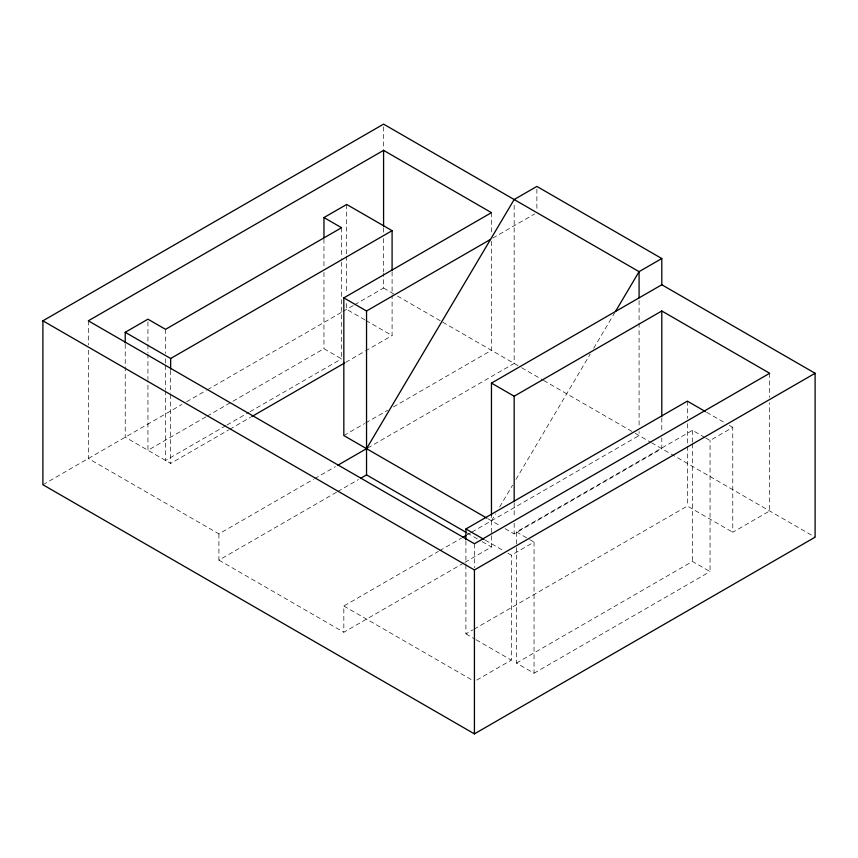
<?xml version="1.0" encoding="UTF-8"?>
<svg xmlns="http://www.w3.org/2000/svg" width="858" height="858" viewBox="0 0 858 858"><rect width="100%" height="100%" fill="white"/><g stroke="black" fill="none" stroke-linecap="round" stroke-linejoin="round"><path stroke-width="0.64" stroke-dasharray="4.29 3.22" d="M491.462 520.785L495.549 513.888M499.635 506.992L512.58 485.145M515.99 479.397L590.25 354.054M593.661 348.305L614.778 312.655M42.9 484.727L181.95 404.45M186.583 401.769L206.285 390.401M207.443 389.736L341.859 312.13M343.018 311.454L353.593 305.351M354.611 304.762L383.58 288.041L383.58 273.38M492.803 238.095L534.609 213.953M205.845 416.881L147.941 450.311L147.941 380.727M207.003 416.216L323.959 348.691L341.559 358.848L341.559 258.494M225.761 425.707L165.54 460.467L165.54 390.894M226.92 425.042L248.917 412.333M250.075 411.668L341.559 358.848M125.225 366.816L125.225 437.194L170.656 463.417L228.625 429.955M229.783 429.279L250.654 417.235M345.72 362.344L364.264 351.641M365.433 350.965L392.095 335.575L392.095 295.742M343.833 435.553L364.586 423.573M365.744 422.908L387.655 410.253M393.425 406.928L491.462 350.321L491.462 240.712M88.32 350.225L88.32 458.504L218.919 533.901L313.492 479.3M314.639 478.635L335.403 466.645M367.696 448.005L514.167 363.438L514.167 202.156M218.919 533.901L218.919 560.124L336.561 492.202M337.709 491.537L358.472 479.558M463.781 562.998L343.833 632.249L343.833 606.016L438.406 551.415M439.553 550.75L461.475 538.105M467.235 534.77L470.699 532.775M471.846 532.11L639.081 435.553L639.081 431.542M516.441 543.972L516.441 531.928L692.46 430.308L704.557 437.301M464.929 562.333L491.462 547.018L491.462 515.444M505.083 528.657L514.167 533.901L661.797 448.67L661.797 437.977M507.925 553.238L511.325 555.212L534.041 542.095L534.041 673.219L516.441 663.062L516.441 545.313M705.662 437.934L710.059 440.476L732.775 427.359L732.775 532.26L769.68 510.95L769.68 402.681M465.905 564.832L465.905 633.88L472.865 629.869M474.024 629.204L687.344 506.038L732.775 532.26M476.726 680.083L511.325 660.113L511.325 555.212M516.441 663.062L692.46 561.432L710.059 571.6L710.059 440.476M534.041 673.219L710.059 571.6M706.649 412.28L724.817 422.769M729.364 425.396L732.775 427.359M383.58 288.041L396.332 295.409M397.501 296.074L441.58 321.525M442.739 322.2L520.463 367.074M521.621 367.739L543.082 380.137M543.661 380.459L634.137 432.7M635.295 433.376L650.375 442.074M651.544 442.749L815.1 537.183M364.843 319.841L346.675 309.352L346.675 301.383M365.98 320.495L392.095 335.575M516.441 531.928L528.539 538.921M529.643 539.553L534.041 542.095M487.988 518.79L500.546 526.029M485.21 540.132L503.378 550.621M467.17 532.99L481.048 541.001M482.207 541.677L491.462 547.018M465.905 633.88L474.989 639.124M476.126 639.789L511.325 660.113M343.833 606.016L473.273 680.748M218.919 560.124L343.833 632.249M769.68 373.273L769.68 397.329M692.46 430.308L692.46 442.353M692.46 443.693L692.46 561.432M687.344 401.136L687.344 418.393M687.344 423.713L687.344 444.959M687.344 446.278L687.344 506.038M661.797 417.921L661.797 432.625M639.081 300.547L639.081 426.201M536.883 189.039L536.883 210.017M514.167 503.153L514.167 517.857M514.167 523.208L514.167 533.901M491.462 212.645L491.462 234.03M474.42 543.736L474.42 567.792M465.905 540.937L465.905 563.502M392.095 271.836L392.095 294.412M383.58 126.802L383.58 149.453M383.58 227.885L383.58 233.408M383.58 238.578L383.58 272.05M346.675 204.451L346.675 254.912M346.675 256.231L346.675 293.415M341.559 227.724L341.559 257.164M323.959 238.964L323.959 267.063M323.959 272.415L323.959 348.691M170.656 370.474L170.656 393.039M170.656 394.369L170.656 463.417M165.54 329.343L165.54 353.432M165.54 358.783L165.54 364.135M165.54 365.476L165.54 389.553M147.941 321.857L147.941 343.264M147.941 344.605L147.941 352.638M147.941 353.968L147.941 379.397M125.225 344.24L125.225 365.487M88.32 320.817L88.32 344.884"/><path stroke-width="1.29" d="M491.462 515.444L491.462 383.108L661.797 284.759L661.797 258.537L536.883 186.422L514.167 199.528L366.538 448.67L337.709 465.315M615.465 311.508L639.081 271.654L661.797 258.537M661.797 284.759L815.1 373.273L815.1 537.183L474.42 733.869L42.9 484.727L42.9 320.817L383.58 124.131L513.824 199.335M486.829 518.114L343.833 435.553L343.833 297.876L491.462 212.645L383.58 150.354L88.32 320.817L474.42 543.736L769.68 373.273L661.797 310.982L514.167 396.214L491.462 383.108M125.225 342.921L125.225 332.293L147.941 319.187L165.54 329.343L341.559 227.724L323.959 217.557L323.959 237.634M323.959 217.557L346.675 204.451L392.095 230.673L392.095 270.506M125.225 332.293L170.656 358.515L392.095 230.673M343.833 297.876L366.538 310.982L490.551 239.393M251.812 416.57L344.562 363.02M360.778 478.228L366.538 474.892L466.012 532.325M465.905 539.607L465.905 528.978L687.344 401.136L705.512 411.625M462.623 537.44L466.087 535.435M42.9 320.817L474.42 569.959L815.1 373.273M514.167 199.528L639.081 271.654L639.081 297.876M465.905 528.978L484.073 539.467M661.797 310.982L661.797 416.591M514.167 396.214L514.167 501.823M474.42 569.959L474.42 733.869M383.58 150.354L383.58 226.555M366.538 310.982L366.538 474.892M170.656 358.515L170.656 369.144"/></g></svg>
